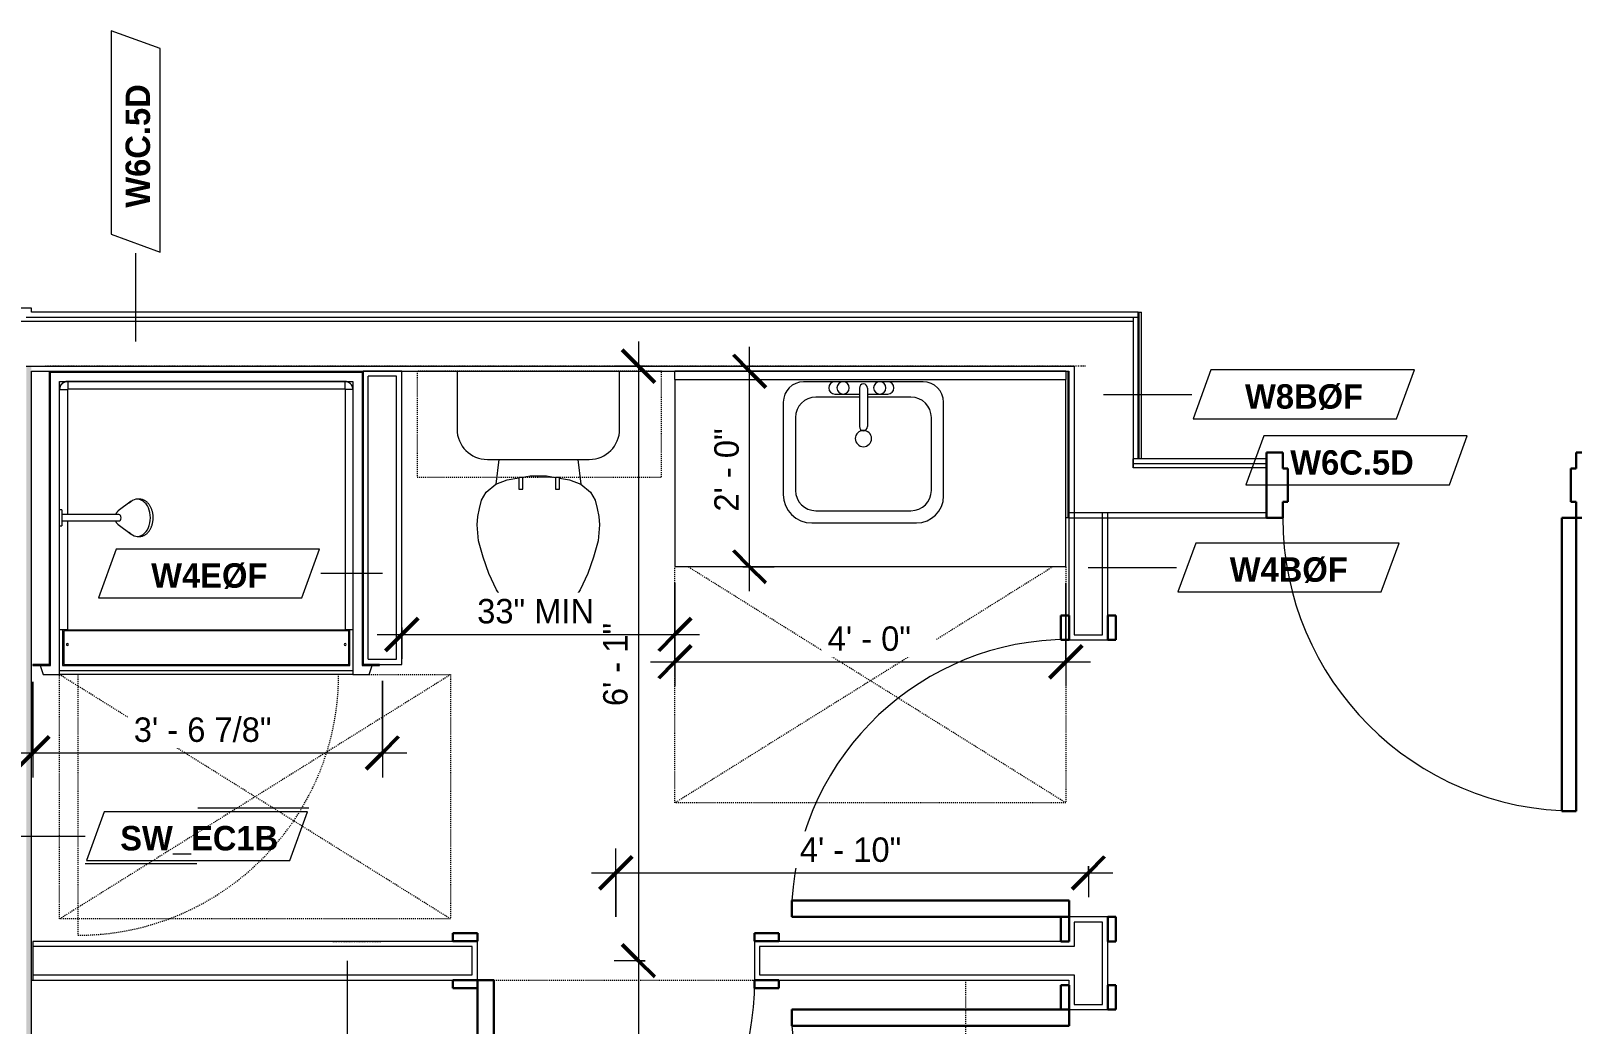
# Model space of a CAD drawing. Header units: inches. Extents: x -4010 to -1814, y 9846 to 12241.
# Drawn here: x -2912.1 to -2722.9, y 11560.4 to 11682.4 of the extents above; entities that cross this region are included whole.
import ezdxf

# ---------------------------------------------------------------- set-up
doc = ezdxf.new("R2010")
doc.units = ezdxf.units.IN
doc.header["$MEASUREMENT"] = 0
doc.linetypes.add('Dash', pattern=[0.25, 0.125, -0.125])
doc.linetypes.add('Dash 3_32_', pattern=[0.1875, 0.09375, -0.09375])
for name, color, linetype, lineweight in [('0-1', 7, 'Continuous', 5), ('0-2', 7, 'Continuous', 9), ('A-ANNO-DIMS', 211, 'Continuous', 9), ('A-ANNO-DIMS-32', 211, 'Continuous', 9), ('A-DETL-1', 90, 'Dash 3_32_', 18), ('A-DOOR-1', 7, 'Continuous', 9), ('A-DOOR-2', 10, 'Continuous', 30), ('A-DOOR-3', 31, 'Continuous', 9), ('A-DOOR-4', 31, 'Continuous', 30), ('A-DOOR-FRAM-2', 10, 'Continuous', 30), ('A-DOOR-FRAM-3', 31, 'Continuous', 30), ('A-GENM', 5, 'Continuous', 9), ('A-GENM-HDLN', 13, 'Dash', 9), ('A-WALL', 113, 'Continuous', 18), ('A-WALL-2', 250, 'Continuous', 18), ('A-WALL-3', 113, 'Continuous', 9), ('A-WALL-IDEN', 211, 'Continuous', 9), ('I-FURN', 30, 'Continuous', 9), ('I-FURN-HDLN', 30, 'Dash', 9), ('I-WALL-1', 21, 'Continuous', 18), ('I-WALL-3', 7, 'Continuous', 9), ('I-WALL-4', 2, 'Continuous', 9), ('P-SANR-FIXT', 6, 'Continuous', 9), ('P-SANR-FIXT-HDLN', 131, 'Dash', 9), ('Q-CASE', 31, 'Continuous', 9), ('Q-CASE-3', 31, 'Dash', 9)]:
    doc.layers.add(name, color=color, linetype=linetype, lineweight=lineweight)
doc.styles.add('Century Gothic', font='ufonts.com_century-gothic.ttf', dxfattribs={"height": 3})
doc.styles.add('Century Gothic_B_1', font='GOTHICB.TTF', dxfattribs={"height": 3})
doc.dimstyles.new('OD_1__HACK_2', dxfattribs={"dimscale": 12, "dimtxt": 3.132505, "dimasz": 0.333333, "dimexe": 0.25, "dimexo": 0.166667, "dimgap": 0.041667, "dimtad": 1, "dimdec": 4, "dimrnd": 0.0625, "dimzin": 3, "dimdsep": 46, "dimlunit": 4, "dimtxsty": 'Century Gothic', "dimblk1": 'OBLIQUE', "dimblk2": 'OBLIQUE', "dimsah": 1, "dimcen": 0.09, "dimdle": 0.25, "dimazin": 0, "dimtfac": 1, "dimtdec": 4, "dimtix": 1, "dimtmove": 0, "dimatfit": 3, "dimfxl": 1, "dimtvp": 1, "dimtfill": 1, "dimfrac": 2, "dimtolj": 1, "dimtzin": 0, "dimarcsym": 2})
doc.dimstyles.new('OD_1__HACK_2_1', dxfattribs={"dimscale": 12, "dimtxt": 3.132505, "dimasz": 0.333333, "dimexe": 0.25, "dimexo": 0.166667, "dimgap": 0.041667, "dimtad": 1, "dimdec": 4, "dimrnd": 0.0625, "dimzin": 3, "dimdsep": 46, "dimlunit": 4, "dimtxsty": 'Century Gothic', "dimblk1": 'OBLIQUE', "dimblk2": 'OBLIQUE', "dimsah": 1, "dimcen": 0.09, "dimdle": 0.25, "dimazin": 0, "dimtfac": 1, "dimtdec": 4, "dimtix": 1, "dimtmove": 0, "dimatfit": 3, "dimfxl": 1, "dimtvp": 1, "dimtfill": 1, "dimfrac": 2, "dimtolj": 1, "dimtzin": 0, "dimarcsym": 2})

# ---------------------------------------------------------------- blocks, each defined once
blk = doc.blocks.new('Basic Wall _ INT - W8BØF - _5_8 GYP - 2X8 WOOD_BATT_ - 5_8 GYP_ - ___-2320165-UNIT PLANS - 1ST FLOOR')
at = {"layer": 'I-WALL-3'}
for p, q in [((-2784.82, 11640.61), (-2784.82, 11622.61)), ((-2784.82, 11622.61), (-2785.07, 11622.61)), ((-2784.74, 11622.61), (-2784.82, 11622.61)), ((-2784.7, 11622.61), (-2784.74, 11622.61))]:
    blk.add_line(p, q, dxfattribs=at)
blk = doc.blocks.new('Basic Wall _ INT - W8BØF - _5_8 GYP - 2X8 WOOD_BATT_ - 5_8 GYP_ - ___-2320164-UNIT PLANS - 1ST FLOOR')
at = {"layer": 'I-WALL-3'}
for p, q in [((-2776.2, 11647.86), (-2776.16, 11647.86)), ((-2776.16, 11647.86), (-2776.07, 11647.86)), ((-2776.07, 11629.86), (-2776.07, 11647.86)), ((-2776.07, 11647.86), (-2775.79, 11647.86)), ((-2775.79, 11629.86), (-2775.79, 11647.86))]:
    blk.add_line(p, q, dxfattribs=at)
blk = doc.blocks.new('HOLLOW METAL - UNIT DOOR-2191977-UNIT PLANS - 1ST FLOOR')
at = {"layer": 'A-DOOR-1'}
blk.add_arc((18, -3.875), 36, 180, 270, dxfattribs=at)
at = {"layer": 'A-DOOR-2'}
for p, q in [((16.25, -3.875), (18, -3.875)), ((16.25, -39.875), (16.25, -3.875)), ((18, -3.875), (18, -39.875)), ((18, -39.875), (16.25, -39.875))]:
    blk.add_line(p, q, dxfattribs=at)
at = {"layer": 'A-DOOR-FRAM-2'}
for p, q in [((-20, 4.125), (-18, 4.125)), ((-20, -3.875), (-20, 4.125)), ((-18, 4.125), (-18, 2.1875)), ((18, 4.125), (20, 4.125)), ((18, 2.1875), (18, 4.125)), ((20, 4.125), (20, -3.875)), ((-18, 2.1875), (-17.375, 2.1875)), ((-17.375, 2.1875), (-17.375, -1.9375)), ((17.375, 2.1875), (18, 2.1875)), ((17.375, -1.9375), (17.375, 2.1875)), ((-18, -1.9375), (-18, -3.875)), ((-17.375, -1.9375), (-18, -1.9375)), ((18, -1.9375), (17.375, -1.9375)), ((18, -3.875), (18, -1.9375)), ((-18, -3.875), (-20, -3.875)), ((20, -3.875), (18, -3.875))]:
    blk.add_line(p, q, dxfattribs=at)
blk = doc.blocks.new('CTR - 1st Phase - Common Walls_rvt-1-UNIT PLANS - 1ST FLOOR')
at = {"layer": 'I-WALL-1'}
blk.add_hatch(color=256, dxfattribs=at).paths.add_polyline_path([(-2912.7, 11284.29), (-2912.07, 11284.29), (-2912.07, 11641.24), (-2912.7, 11641.24), (-2912.7, 11342.82)], flags=0)
at = {"layer": 'A-WALL-2'}
for p, q in [((-2913.32, 11646.74), (-2912.07, 11646.74)), ((-2912.7, 11647.24), (-2912.07, 11647.24)), ((-2912.07, 11647.24), (-2784.7, 11647.24)), ((-2912.07, 11646.74), (-2784.7, 11646.74)), ((-2784.7, 11647.24), (-2776.82, 11647.24)), ((-2784.7, 11646.74), (-2784.07, 11646.74)), ((-2784.07, 11646.74), (-2776.82, 11646.74)), ((-2776.82, 11647.24), (-2776.2, 11647.24)), ((-2776.82, 11647.24), (-2776.82, 11646.74)), ((-2776.82, 11647.24), (-2776.82, 11646.74)), ((-2776.82, 11646.74), (-2776.82, 11629.86)), ((-2912.7, 11641.24), (-2912.07, 11641.24)), ((-2912.07, 11641.24), (-2784.7, 11641.24)), ((-2784.7, 11641.24), (-2784.07, 11641.24)), ((-2784.07, 11641.24), (-2784.07, 11623.24)), ((-2776.2, 11629.86), (-2776.82, 11629.86)), ((-2776.82, 11629.24), (-2776.82, 11629.86)), ((-2776.82, 11629.86), (-2776.82, 11629.24)), ((-2776.2, 11629.24), (-2776.82, 11629.24)), ((-2776.82, 11628.74), (-2776.82, 11629.24)), ((-2776.82, 11629.24), (-2776.82, 11628.74)), ((-2776.2, 11628.74), (-2776.82, 11628.74)), ((-2760.45, 11629.24), (-2776.2, 11629.24)), ((-2760.45, 11628.74), (-2776.2, 11628.74)), ((-2776.82, 11623.24), (-2784.07, 11623.24)), ((-2776.2, 11623.24), (-2776.82, 11623.24)), ((-2760.45, 11623.24), (-2776.2, 11623.24))]:
    blk.add_line(p, q, dxfattribs=at)
at = {"layer": 'I-WALL-3'}
for p, q in [((-2912.07, 11648.36), (-2920.57, 11648.36)), ((-2912.07, 11647.86), (-2912.07, 11648.36)), ((-2784.7, 11647.86), (-2912.07, 11647.86)), ((-2776.2, 11647.86), (-2784.7, 11647.86)), ((-2776.2, 11647.24), (-2776.2, 11647.86)), ((-2776.2, 11629.86), (-2776.2, 11647.24)), ((-2912.07, 11284.29), (-2912.07, 11640.61)), ((-2912.07, 11640.61), (-2909.86, 11640.61)), ((-2871.36, 11640.61), (-2784.7, 11640.61)), ((-2784.7, 11640.61), (-2784.7, 11622.61)), ((-2760.45, 11629.86), (-2776.2, 11629.86)), ((-2784.7, 11622.61), (-2784.07, 11622.61)), ((-2784.07, 11622.61), (-2776.2, 11622.61)), ((-2776.2, 11622.61), (-2760.45, 11622.61))]:
    blk.add_line(p, q, dxfattribs=at)
at = {"layer": '0-2'}
for name, p in [('Basic Wall _ INT - W8BØF - _5_8 GYP - 2X8 WOOD_BATT_ - 5_8 GYP_ - ___-2320164-UNIT PLANS - 1ST FLOOR', (0, 0)), ('Basic Wall _ INT - W8BØF - _5_8 GYP - 2X8 WOOD_BATT_ - 5_8 GYP_ - ___-2320165-UNIT PLANS - 1ST FLOOR', (0, 0)), ('HOLLOW METAL - UNIT DOOR-2191977-UNIT PLANS - 1ST FLOOR', (-2740.45, 11626.49))]:
    blk.add_blockref(name, p, dxfattribs=at)
blk = doc.blocks.new('SWING - SINGLE - FLUSH - 2-10 x 6-8 - PRIVACY-3199407-UNIT PLANS - 1ST FLOOR')
at = {"layer": 'A-DOOR-3'}
blk.add_arc((17, 2.37), 34.07, 93.3657, 180, dxfattribs=at)
at = {"layer": 'A-DOOR-4'}
for p, q in [((15, 2.37), (15, 36.38)), ((17, 36.38), (15, 36.38)), ((17, 2.37), (17, 36.38)), ((17, 2.37), (15, 2.37))]:
    blk.add_line(p, q, dxfattribs=at)
at = {"layer": 'A-DOOR-FRAM-3'}
for p, q in [((-17, 3.37), (-20, 3.37)), ((-20, 3.37), (-20, 2.37)), ((-20, 2.37), (-17, 2.37)), ((-17, 2.37), (-17, 3.37)), ((20, 3.37), (17, 3.37)), ((17, 3.37), (17, 2.37)), ((17, 2.37), (20, 2.37)), ((20, 2.37), (20, 3.37)), ((-17, -2.38), (-20, -2.38)), ((-20, -2.38), (-20, -3.38)), ((-20, -3.38), (-17, -3.38)), ((-17, -3.38), (-17, -2.38)), ((20, -2.38), (17, -2.38)), ((17, -2.38), (17, -3.38)), ((17, -3.38), (20, -3.38)), ((20, -3.38), (20, -2.38))]:
    blk.add_line(p, q, dxfattribs=at)
blk = doc.blocks.new('Bed-Standard - Queen 60_ x 79_-V143-UNIT PLANS - 1ST FLOOR')
at = {"layer": 'I-FURN'}
for p, q in [((-19.31, 41.3), (40.69, 41.3)), ((-19.31, -37.39), (-19.31, 41.3)), ((40.69, 41.3), (40.69, -37.39)), ((40.69, -23.7), (-19.31, -17.13)), ((-16.31, -23.7), (37.69, -23.7)), ((-16.31, -35.7), (-16.31, -23.7)), ((37.69, -35.7), (37.69, -23.7)), ((-16.31, -35.7), (37.69, -35.7))]:
    blk.add_line(p, q, dxfattribs=at)
at = {"layer": 'I-FURN-HDLN'}
for p, q in [((-55.31, 77.3), (-7.94, 77.3)), ((-5.44, 77.3), (55.06, 77.3)), ((57.56, 77.3), (58.94, 77.3)), ((58.69, 77.3), (58.69, -37.39)), ((63.69, 77.3), (64.69, 77.3)), ((64.69, 77.3), (64.69, 75.61)), ((64.69, 68.86), (64.69, -13.39)), ((-55.31, 17.36), (-55.31, 51.36)), ((-55.31, -37.39), (-55.31, -37.2))]:
    blk.add_line(p, q, dxfattribs=at)
blk = doc.blocks.new('M_Sink Vanity-Square - 500 x 440mm-1352614-UNIT PLANS - 1ST FLOOR')
at = {"layer": 'P-SANR-FIXT'}
for p, q in [((7.96, 7.09), (-6.72, 7.09)), ((3.62, 7.09), (-2.88, 7.09)), ((0.12, 6.33), (0.12, 1.59)), ((1.12, 6.33), (1.12, 1.59)), ((-9.22, 4.59), (-9.22, -6.73)), ((0.12, 5.22), (-5.22, 5.22)), ((-2.88, 5.59), (0.12, 5.59)), ((1.12, 5.59), (3.62, 5.59)), ((6.46, 5.22), (1.12, 5.22)), ((10.46, -6.91), (10.46, 4.59)), ((-7.72, 2.72), (-7.72, -6.23)), ((8.96, -6.23), (8.96, 2.72)), ((-5.22, -8.73), (6.46, -8.73)), ((-5.72, -10.23), (7.14, -10.23))]:
    blk.add_line(p, q, dxfattribs=at)
for centre, radius, start, end in [((-6.72, 4.59), 2.5, 90, 180), ((-2.88, 6.34), 0.75, 90, 270), ((-1.88, 6.34), 0.75, 360, 180), ((-1.88, 6.34), 0.75, 180, 0), ((0.62, 6.33), 0.5, 360, 180), ((2.62, 6.34), 0.75, 360, 180), ((2.62, 6.34), 0.75, 180, 360), ((3.62, 6.34), 0.75, 270, 90), ((7.96, 4.59), 2.5, 360, 90), ((-5.22, 2.72), 2.5, 90, 180), ((6.46, 2.72), 2.5, 0, 90), ((0.62, 0.13), 1, 360, 180), ((0.62, 0.13), 1, 180, 0), ((0.62, 1.59), 0.5, 180, 0), ((-5.72, -6.73), 3.5, 180, 270), ((-5.22, -6.23), 2.5, 180, 270), ((6.46, -6.23), 2.5, 270, 0), ((7.14, -6.91), 3.32, 270, 0)]:
    blk.add_arc(centre, radius, start, end, dxfattribs=at)
blk = doc.blocks.new('Toilet-Domestic-3D - Toilet-Domestic-3D-3234795-UNIT PLANS - 1ST FLOOR')
at = {"layer": 'P-SANR-FIXT'}
for p, q in [((-2.74, 11), (-1.87, 11.5)), ((-1.87, 11.5), (-0.5, 12)), ((-0.5, 12), (0.5, 12)), ((0.5, 12), (1.87, 11.5)), ((1.87, 11.5), (2.74, 11)), ((-5.13, 8), (-3.74, 10)), ((-3.74, 10), (-2.74, 11)), ((2.74, 11), (3.74, 10)), ((3.74, 10), (5.13, 8)), ((-6.06, 6), (-5.13, 8)), ((5.13, 8), (6.06, 6)), ((-6.79, 4), (-6.06, 6)), ((6.06, 6), (6.79, 4)), ((-7.33, 1.99), (-6.79, 4)), ((6.79, 4), (7.33, 1.99)), ((-7.5, 0), (-7.33, 1.99)), ((7.33, 1.99), (7.5, 0)), ((-7.41, -1), (-7.5, 0)), ((-7.24, -2), (-7.41, -1)), ((7.41, -1), (7.24, -2)), ((7.5, 0), (7.41, -1)), ((-6.97, -3), (-7.24, -2)), ((-6.4, -4), (-6.97, -3)), ((6.97, -3), (6.4, -4)), ((7.24, -2), (6.97, -3)), ((-5.21, -5), (-6.4, -4)), ((-3.84, -5.5), (-5.21, -5)), ((-4.86, -8.02), (-5.21, -5)), ((-2.61, -5.72), (-3.84, -5.5)), ((3.84, -5.5), (2.38, -5.76)), ((5.21, -5), (3.84, -5.5)), ((4.86, -8.02), (5.21, -5)), ((6.4, -4), (5.21, -5)), ((-1, -6), (-2.12, -5.8)), ((1, -6), (-1, -6)), ((1.89, -5.84), (1, -6)), ((6.25, -8.02), (-6.25, -8.02)), ((-9.98, -11.75), (-9.98, -18.86)), ((9.98, -18.86), (9.98, -11.75))]:
    blk.add_line(p, q, dxfattribs=at)
for centre, start, end in [((-6.25, -11.75), 90, 180), ((6.25, -11.75), 0, 90)]:
    blk.add_arc(centre, 3.73, start, end, dxfattribs=at)
blk = doc.blocks.new('Bath Vanity - Bath Vanity 48_-2551079-UNIT PLANS - 1ST FLOOR')
at = {"layer": 'Q-CASE'}
for p, q in [((-23.26, -1), (-23.26, -24)), ((24.74, -24), (24.74, -1)), ((-23.26, -24), (24.74, -24))]:
    blk.add_line(p, q, dxfattribs=at)
blk = doc.blocks.new('ADA Clearances - 30_x48_-1721104-UNIT PLANS - 1ST FLOOR')
at = {"layer": 'A-GENM-HDLN'}
for p, q in [((15, 24), (-15, -24)), ((-15, 24), (15, -24)), ((-15, 14), (-15, 24)), ((-15, 24), (15, 24)), ((15, 24), (15, -24)), ((15, -24), (-15, -24))]:
    blk.add_line(p, q, dxfattribs=at)
blk = doc.blocks.new('ADA Clearances - 30_x48_-V76-UNIT PLANS - 1ST FLOOR')
at = {"layer": 'A-GENM-HDLN'}
for p, q in [((15, 24), (-14, -22.41)), ((-14, 24), (-8, 24)), ((-5, 24), (15, 24)), ((15, 24), (15, -24)), ((-14, 22.41), (15, -24)), ((15, -24), (-14, -24))]:
    blk.add_line(p, q, dxfattribs=at)
blk = doc.blocks.new('BATHROOM MIRROR - BATHROOM MIRROR 48_-3124766-UNIT PLANS - 1ST FLOOR')
at = {"layer": 'Q-CASE'}
for p, q in [((24.74, 24), (-23.26, 24)), ((-23.26, 23), (-23.26, 24)), ((-23.26, 23), (24.74, 23)), ((24.74, 24), (24.74, 23))]:
    blk.add_line(p, q, dxfattribs=at)
blk = doc.blocks.new('300 Series Wall Hung Cabinet_326 - 30_-2909952-UNIT PLANS - 1ST FLOOR')
at = {"layer": 'Q-CASE'}
for p, q in [((-2.5, -13.19), (-2.01, -13.19)), ((-2.5, -13.19), (-2.5, -14.69)), ((-2.01, -14.69), (-2.01, -13.19)), ((2, -13.19), (2.49, -13.19)), ((2, -13.19), (2, -14.69)), ((2.49, -14.69), (2.49, -13.19)), ((-2.5, -14.69), (-2.01, -14.69)), ((2, -14.69), (2.49, -14.69))]:
    blk.add_line(p, q, dxfattribs=at)
at = {"layer": 'Q-CASE-3'}
for p, q in [((15, -0.19), (-15, -0.19)), ((-15, -0.19), (-15, -13.19)), ((15, -13.19), (15, -0.19)), ((-15, -13.19), (15, -13.19))]:
    blk.add_line(p, q, dxfattribs=at)
blk = doc.blocks.new('SWING - SINGLE - FLUSH - 2-10 x 6-8 - PRIVACY-3199405-UNIT PLANS - 1ST FLOOR')
at = {"layer": 'A-DOOR-3'}
blk.add_arc((17, -2.37), 34.07, 180, 266.6343, dxfattribs=at)
at = {"layer": 'A-DOOR-4'}
for p, q in [((15, -2.37), (15, -36.38)), ((17, -2.37), (15, -2.37)), ((17, -2.37), (17, -36.38)), ((17, -36.38), (15, -36.38))]:
    blk.add_line(p, q, dxfattribs=at)
at = {"layer": 'A-DOOR-FRAM-3'}
for p, q in [((-20, 2.38), (-20, 3.38)), ((-20, 3.38), (-17, 3.38)), ((-17, 2.38), (-20, 2.38)), ((-17, 3.38), (-17, 2.38)), ((17, 2.38), (17, 3.38)), ((17, 3.38), (20, 3.38)), ((20, 2.38), (17, 2.38)), ((20, 3.38), (20, 2.38)), ((-20, -2.37), (-17, -2.37)), ((-20, -3.37), (-20, -2.37)), ((-17, -3.37), (-20, -3.37)), ((-17, -2.37), (-17, -3.37)), ((17, -2.37), (20, -2.37)), ((17, -3.37), (17, -2.37)), ((20, -3.37), (17, -3.37)), ((20, -2.37), (20, -3.37))]:
    blk.add_line(p, q, dxfattribs=at)
blk = doc.blocks.new('4LBS24238A75FTB_V2 - 4LBS24238A75FTB_V2-3755113-UNIT PLANS - 1ST FLOOR')
at = {"layer": 'P-SANR-FIXT'}
for p, q in [((0.12, 36.62), (-2.02, 36.62)), ((-2.02, 36.62), (-2.02, 36.5)), ((-2.02, 36.5), (0, 36.5)), ((-0.75, 37.75), (-1.13, 36.62)), ((1.25, 37.75), (-0.75, 37.75)), ((0, 0.5), (0, 36.5)), ((0.12, 0.63), (0.12, 36.62)), ((1.25, 37.75), (37.25, 37.75)), ((1.25, 37.25), (1.25, 37.75)), ((1.25, 1.75), (1.25, 37.75)), ((37.25, 37.25), (1.25, 37.25)), ((1.62, 36.62), (1.62, 32.27)), ((36.88, 36.62), (1.62, 36.62)), ((36.75, 36.5), (1.75, 36.5)), ((1.75, 36.5), (1.75, 32.38)), ((36.75, 32.38), (36.75, 36.5)), ((36.88, 32.27), (36.88, 36.62)), ((37.25, 37.75), (37.25, 37.25)), ((39.25, 37.75), (37.25, 37.75)), ((37.25, 37.75), (37.25, 19.48)), ((40.52, 36.62), (38.38, 36.62)), ((38.38, 36.62), (38.38, 0.63)), ((38.5, 36.5), (38.5, 0.5)), ((38.5, 36.5), (40.52, 36.5)), ((39.63, 36.62), (39.25, 37.75)), ((40.52, 36.5), (40.52, 36.62)), ((1.75, 32.38), (36.75, 32.38)), ((2.2, 2.75), (2.2, 32.27)), ((36.3, 32.27), (2.2, 32.27)), ((36.3, 18.89), (36.3, 32.27)), ((36.3, 2.75), (36.3, 18.11)), ((37.25, 17.52), (37.25, 1.75)), ((1.28, 2.51), (1.3, 2.43)), ((1.4, 2.23), (1.42, 2.2)), ((1.51, 2.08), (1.58, 2.01)), ((1.7, 1.92), (1.73, 1.9)), ((2.25, 2.7), (36.25, 2.7)), ((36.77, 1.9), (36.8, 1.92)), ((36.92, 2.01), (36.99, 2.08)), ((37.08, 2.2), (37.1, 2.23)), ((37.2, 2.43), (37.22, 2.51)), ((38.5, 0.5), (0, 0.5)), ((38.38, 0.63), (0.12, 0.63)), ((37.25, 1.75), (1.25, 1.75)), ((1.93, 1.8), (2.01, 1.78)), ((2.25, 1.75), (2.25, 1.77)), ((2.25, 1.77), (36.25, 1.77)), ((36.25, 1.75), (36.25, 1.77)), ((36.49, 1.78), (36.57, 1.8))]:
    blk.add_line(p, q, dxfattribs=at)
for centre, radius, start, end in [((2.2, 34.06), 0.125, 0, 180), ((2.2, 34.06), 0.125, 180, 0), ((36.3, 34.06), 0.125, 0, 180), ((36.3, 34.06), 0.125, 180, 0), ((2.25, 2.75), 1, 180, 270), ((36.25, 2.75), 1, 270, 0)]:
    blk.add_arc(centre, radius, start, end, dxfattribs=at)
for centre, major_axis, start_param, end_param in [((2.2, 32.28), (-0.95, 0), 0, 1.570796), ((36.3, 32.28), (0.95, 0), 4.712389, 6.283185)]:
    blk.add_ellipse(centre, major_axis=major_axis, ratio=0.019505, start_param=start_param, end_param=end_param, dxfattribs=at)
for points, knots in [([(1.25, 2.77), (1.25, 2.77), (1.27, 2.76), (1.4, 2.76), (1.64, 2.75), (1.95, 2.75), (2.12, 2.75), (2.2, 2.75)], [-1, -1, -1, -1, -0.833333, -0.666667, -0.333333, -0.166667, 0, 0, 0, 0]), ([(1.25, 2.77), (1.25, 2.7), (1.26, 2.57), (1.34, 2.32), (1.52, 2.04), (1.8, 1.86), (2.05, 1.78), (2.18, 1.77), (2.25, 1.77)], [-1, -1, -1, -1, -0.875, -0.75, -0.5, -0.25, -0.125, 0, 0, 0, 0]), ([(1.59, 2), (1.54, 2.04), (1.47, 2.12), (1.41, 2.21), (1.38, 2.25)], [0.4611793, 0.4611793, 0.4611793, 0.4611793, 0.5714286, 0.6665731, 0.6665731, 0.6665731, 0.6665731]), ([(2.2, 2.75), (2.2, 2.74), (2.2, 2.74), (2.2, 2.73), (2.21, 2.72), (2.21, 2.72), (2.22, 2.71), (2.23, 2.71), (2.24, 2.7), (2.24, 2.7), (2.25, 2.7), (2.25, 2.7)], [-1, -1, -1, -1, -0.833333, -0.75, -0.666667, -0.583333, -0.416667, -0.291667, -0.208333, -0.083333, 0, 0, 0, 0]), ([(36.25, 1.77), (36.32, 1.77), (36.45, 1.78), (36.7, 1.86), (36.98, 2.04), (37.16, 2.32), (37.24, 2.57), (37.25, 2.7), (37.25, 2.77)], [-1, -1, -1, -1, -0.875, -0.75, -0.5, -0.25, -0.125, 0, 0, 0, 0]), ([(36.25, 2.7), (36.26, 2.7), (36.26, 2.7), (36.27, 2.7), (36.28, 2.71), (36.28, 2.71), (36.29, 2.72), (36.29, 2.73), (36.3, 2.74), (36.3, 2.74), (36.3, 2.75), (36.3, 2.75)], [-1, -1, -1, -1, -0.833333, -0.75, -0.666667, -0.583333, -0.416667, -0.291667, -0.208333, -0.083333, 0, 0, 0, 0]), ([(36.25, 1.8), (36.25, 1.82), (36.25, 1.91), (36.25, 2.14), (36.25, 2.45), (36.25, 2.62), (36.25, 2.7)], [-0.8333333, -0.8333333, -0.8333333, -0.8333333, -0.6666667, -0.3333333, -0.1666667, 0, 0, 0, 0]), ([(37.01, 2.1), (36.97, 2.05), (36.89, 1.97), (36.79, 1.91), (36.75, 1.88)], [0.4475924, 0.4475924, 0.4475924, 0.4475924, 0.5714286, 0.6665731, 0.6665731, 0.6665731, 0.6665731]), ([(37.19, 2.42), (37.18, 2.38), (37.16, 2.33), (37.13, 2.27), (37.12, 2.25)], [0.2174647, 0.2174647, 0.2174647, 0.2174647, 0.2857143, 0.3333068, 0.3333068, 0.3333068, 0.3333068]), ([(2.25, 1.75), (2.17, 1.75), (2.03, 1.77), (1.86, 1.82), (1.77, 1.87), (1.75, 1.88)], [0, 0, 0, 0, 0.1428571, 0.2857143, 0.3333068, 0.3333068, 0.3333068, 0.3333068]), ([(36.75, 1.88), (36.7, 1.85), (36.59, 1.8), (36.42, 1.76), (36.31, 1.75), (36.25, 1.75)], [0.6666667, 0.6666667, 0.6666667, 0.6666667, 0.7857143, 0.8928571, 1, 1, 1, 1])]:
    blk.add_open_spline(points, degree=3, knots=knots, dxfattribs=at)
for points in [[(1.25, 2.71), (1.25, 2.72), (1.25, 2.74), (1.25, 2.75)], [(1.38, 2.25), (1.37, 2.27), (1.36, 2.3), (1.35, 2.32)], [(1.75, 1.88), (1.71, 1.91), (1.67, 1.94), (1.63, 1.97)], [(2.25, 1.8), (2.25, 1.82), (2.25, 1.88), (2.25, 2.03), (2.25, 2.22), (2.25, 2.45), (2.25, 2.62), (2.25, 2.7)], [(37.25, 2.77), (37.25, 2.77), (37.23, 2.76), (37.13, 2.76), (36.98, 2.76), (36.78, 2.75), (36.55, 2.75), (36.38, 2.75), (36.3, 2.75)], [(37.12, 2.25), (37.09, 2.21), (37.07, 2.18), (37.04, 2.14)], [(37.25, 2.75), (37.25, 2.72), (37.25, 2.7), (37.25, 2.67)]]:
    blk.add_open_spline(points, degree=3, dxfattribs=at)
at = {"layer": 'P-SANR-FIXT-HDLN'}
blk.add_line((35, 37.75), (35, 69.75), dxfattribs=at)
blk.add_arc((35, 37.75), 32, 90, 180, dxfattribs=at)
blk = doc.blocks.new('Shower Head - Shower Head-3265626-UNIT PLANS - 1ST FLOOR')
at = {"layer": 'P-SANR-FIXT'}
for p, q in [((-0.98, 0), (-0.98, -0.26)), ((-0.98, 0), (0.98, 0)), ((0.98, -0.26), (0.98, 0)), ((0.98, -0.26), (-0.98, -0.26)), ((-0.39, -0.26), (-0.39, -1)), ((0.39, -1), (0.39, -0.26)), ((-0.84, -7.19), (-2.02, -8.78)), ((-0.39, -6.01), (-0.39, -7.27)), ((0.39, -7.27), (0.39, -6.01)), ((2.02, -8.78), (0.84, -7.19)), ((-2.28, -9.54), (-2.28, -9.81)), ((2.28, -9.81), (2.28, -9.54))]:
    blk.add_line(p, q, dxfattribs=at)
at = {"layer": 'P-SANR-FIXT', "flags": 128}
for points in [[(-0.39, -1), (-0.39, -1.29), (-0.39, -1.57), (-0.39, -1.85), (-0.39, -2.13), (-0.39, -2.41), (-0.39, -2.69), (-0.39, -2.96), (-0.39, -3.23), (-0.39, -3.5), (-0.39, -3.76), (-0.39, -4.02), (-0.39, -4.27), (-0.39, -4.52), (-0.39, -4.77), (-0.39, -5), (-0.39, -5.23), (-0.39, -5.46), (-0.39, -5.67), (-0.39, -5.88), (-0.39, -6.01)], [(0.39, -6.01), (0.39, -5.81), (0.39, -5.6), (0.39, -5.38), (0.39, -5.15), (0.39, -4.92), (0.39, -4.68), (0.39, -4.43), (0.39, -4.18), (0.39, -3.93), (0.39, -3.67), (0.39, -3.4), (0.39, -3.13), (0.39, -2.86), (0.39, -2.59), (0.39, -2.31), (0.39, -2.03), (0.39, -1.75), (0.39, -1.46), (0.39, -1.18), (0.39, -1)], [(-0.39, -6.87), (-0.43, -6.88), (-0.46, -6.9), (-0.49, -6.91), (-0.52, -6.93), (-0.55, -6.94), (-0.58, -6.96), (-0.61, -6.98), (-0.64, -7), (-0.67, -7.03), (-0.7, -7.05), (-0.73, -7.07), (-0.76, -7.1), (-0.78, -7.13), (-0.81, -7.16), (-0.83, -7.19), (-0.84, -7.19)], [(0.84, -7.19), (0.81, -7.16), (0.79, -7.13), (0.76, -7.1), (0.73, -7.08), (0.7, -7.05), (0.68, -7.03), (0.65, -7.01), (0.62, -6.98), (0.59, -6.97), (0.56, -6.95), (0.53, -6.93), (0.49, -6.91), (0.46, -6.9), (0.43, -6.89), (0.4, -6.87)], [(-2.28, -9.81), (-2.28, -9.88), (-2.28, -9.95), (-2.27, -10.02), (-2.25, -10.09), (-2.24, -10.16), (-2.21, -10.23), (-2.19, -10.3), (-2.16, -10.36), (-2.13, -10.43), (-2.09, -10.49), (-2.05, -10.55), (-2.01, -10.61), (-1.97, -10.67), (-1.92, -10.73), (-1.86, -10.79), (-1.81, -10.84), (-1.75, -10.89), (-1.69, -10.94), (-1.63, -10.99), (-1.57, -11.04), (-1.5, -11.08), (-1.43, -11.12), (-1.36, -11.16), (-1.28, -11.2), (-1.21, -11.24), (-1.13, -11.27), (-1.05, -11.3), (-0.97, -11.33), (-0.89, -11.36), (-0.81, -11.38), (-0.72, -11.4), (-0.64, -11.42), (-0.55, -11.44), (-0.47, -11.45), (-0.38, -11.46), (-0.29, -11.47), (-0.2, -11.48), (-0.11, -11.49), (-0.02, -11.49), (0, -11.49)], [(0, -11.49), (0.09, -11.49), (0.18, -11.48), (0.27, -11.48), (0.35, -11.47), (0.44, -11.46), (0.53, -11.44), (0.62, -11.43), (0.7, -11.41), (0.79, -11.39), (0.87, -11.36), (0.95, -11.34), (1.03, -11.31), (1.11, -11.28), (1.19, -11.25), (1.26, -11.21), (1.34, -11.17), (1.41, -11.13), (1.48, -11.09), (1.55, -11.05), (1.61, -11), (1.68, -10.95), (1.74, -10.9), (1.8, -10.85), (1.85, -10.8), (1.9, -10.74), (1.95, -10.69), (2, -10.63), (2.04, -10.57), (2.08, -10.51), (2.12, -10.44), (2.15, -10.38), (2.18, -10.31), (2.21, -10.25), (2.23, -10.18), (2.25, -10.11), (2.26, -10.04), (2.27, -9.97), (2.28, -9.9), (2.28, -9.83), (2.28, -9.81)]]:
    blk.add_lwpolyline(points, dxfattribs=at)
at = {"layer": 'P-SANR-FIXT'}
for centre, major_axis, start_param, end_param in [((0, -7.27), (0.394, 0), 3.141593, 4.712389), ((0, -7.27), (-0.394, 0), 1.570796, 3.141593), ((0, -9.54), (2.28, 0), 2.468394, 4.712389), ((0, -9.54), (-2.28, 0), 1.570796, 3.814791)]:
    blk.add_ellipse(centre, major_axis=major_axis, ratio=0.707107, start_param=start_param, end_param=end_param, dxfattribs=at)
blk = doc.blocks.new('DIMBLOCK237-UNIT PLANS - 1ST FLOOR')
at = {"layer": 'A-ANNO-DIMS-32', "lineweight": 50}
for p, q in [((-2837.54, 11641.24), (-2839.54, 11643.24)), ((-2837.54, 11641.24), (-2835.54, 11639.24)), ((-2837.54, 11568.24), (-2839.54, 11570.24)), ((-2837.54, 11568.24), (-2835.54, 11566.24))]:
    blk.add_line(p, q, dxfattribs=at)
at = {"layer": 'A-ANNO-DIMS-32'}
for p, q in [((-2837.54, 11644.24), (-2837.54, 11568.24)), ((-2836.71, 11641.24), (-2840.54, 11641.24)), ((-2837.54, 11641.24), (-2836.71, 11641.24)), ((-2836.71, 11568.24), (-2840.54, 11568.24)), ((-2837.54, 11568.24), (-2836.71, 11568.24))]:
    blk.add_line(p, q, dxfattribs=at)
at = {"layer": 'A-ANNO-DIMS-32', "color": 0, "insert": (-2841.89, 11599.49), "char_height": 3, "width": 12.5897, "attachment_point": 1, "rotation": 90, "line_spacing_factor": 0.984502, "style": 'Century Gothic', "bg_fill": 3, "box_fill_scale": 1.25, "bg_fill_color": 256, "bg_fill_true_color": 13158600, "bg_fill_transparency": 0}
blk.add_mtext('6\' - 1"', dxfattribs=at)
blk = doc.blocks.new('_Oblique')
at = {"color": 0, "linetype": 'ByBlock', "lineweight": -2}
blk.add_line((-0.5, -0.5), (0.5, 0.5), dxfattribs=at)
blk = doc.blocks.new('DIMBLOCK238-UNIT PLANS - 1ST FLOOR')
at = {"layer": 'A-ANNO-DIMS-32', "lineweight": 50}
for p, q in [((-2837.54, 11568.24), (-2839.54, 11570.24)), ((-2837.54, 11568.24), (-2835.54, 11566.24)), ((-2837.54, 11449.24), (-2839.54, 11451.24)), ((-2837.54, 11449.24), (-2835.54, 11447.24))]:
    blk.add_line(p, q, dxfattribs=at)
at = {"layer": 'A-ANNO-DIMS-32'}
for p, q in [((-2836.71, 11568.24), (-2840.54, 11568.24)), ((-2837.54, 11568.24), (-2837.54, 11449.24)), ((-2837.54, 11568.24), (-2836.71, 11568.24)), ((-2836.71, 11449.24), (-2840.54, 11449.24)), ((-2837.54, 11449.24), (-2836.71, 11449.24))]:
    blk.add_line(p, q, dxfattribs=at)
at = {"layer": 'A-ANNO-DIMS-32', "color": 0, "insert": (-2841.89, 11502.33), "char_height": 3, "width": 15.394, "attachment_point": 1, "rotation": 90, "line_spacing_factor": 0.984502, "style": 'Century Gothic', "bg_fill": 3, "box_fill_scale": 1.25, "bg_fill_color": 256, "bg_fill_true_color": 13158600, "bg_fill_transparency": 0}
blk.add_mtext('9\' - 11"', dxfattribs=at)
blk = doc.blocks.new('DIMBLOCK245-UNIT PLANS - 1ST FLOOR')
at = {"layer": 'A-ANNO-DIMS-32'}
for p, q in [((-2840.32, 11573.61), (-2840.32, 11582.02)), ((-2843.32, 11579.02), (-2779.32, 11579.02)), ((-2840.32, 11579.02), (-2840.32, 11573.61)), ((-2782.32, 11579.85), (-2782.32, 11576.02)), ((-2782.32, 11579.02), (-2782.32, 11579.85))]:
    blk.add_line(p, q, dxfattribs=at)
at = {"layer": 'A-ANNO-DIMS-32', "lineweight": 50}
for p, q in [((-2840.32, 11579.02), (-2838.32, 11581.02)), ((-2782.32, 11579.02), (-2780.32, 11581.02)), ((-2840.32, 11579.02), (-2842.32, 11577.02)), ((-2782.32, 11579.02), (-2784.32, 11577.02))]:
    blk.add_line(p, q, dxfattribs=at)
at = {"layer": 'A-ANNO-DIMS-32', "color": 0, "insert": (-2817.74, 11583.37), "char_height": 3, "width": 15.394, "attachment_point": 1, "line_spacing_factor": 0.984502, "style": 'Century Gothic', "bg_fill": 3, "box_fill_scale": 1.25, "bg_fill_color": 256, "bg_fill_true_color": 13158600, "bg_fill_transparency": 0}
blk.add_mtext('4\' - 10"', dxfattribs=at)
blk = doc.blocks.new('DIMBLOCK262-UNIT PLANS - 1ST FLOOR')
at = {"layer": 'A-ANNO-DIMS-32'}
for p, q in [((-2833.07, 11614.61), (-2833.07, 11601.94)), ((-2833.07, 11604.94), (-2833.07, 11614.61)), ((-2785.07, 11614.61), (-2785.07, 11601.94)), ((-2785.07, 11604.94), (-2785.07, 11614.61)), ((-2836.07, 11604.94), (-2782.07, 11604.94))]:
    blk.add_line(p, q, dxfattribs=at)
at = {"layer": 'A-ANNO-DIMS-32', "lineweight": 50}
for p, q in [((-2833.07, 11604.94), (-2831.07, 11606.94)), ((-2785.07, 11604.94), (-2783.07, 11606.94)), ((-2833.07, 11604.94), (-2835.07, 11602.94)), ((-2785.07, 11604.94), (-2787.07, 11602.94))]:
    blk.add_line(p, q, dxfattribs=at)
at = {"layer": 'A-ANNO-DIMS-32', "color": 0, "insert": (-2814.32, 11609.28), "char_height": 3, "width": 12.5897, "attachment_point": 1, "line_spacing_factor": 0.984502, "style": 'Century Gothic', "bg_fill": 3, "box_fill_scale": 1.25, "bg_fill_color": 256, "bg_fill_true_color": 13158600, "bg_fill_transparency": 0}
blk.add_mtext('4\' - 0"', dxfattribs=at)
blk = doc.blocks.new('DIMBLOCK263-UNIT PLANS - 1ST FLOOR')
at = {"layer": 'A-ANNO-DIMS-32'}
for p, q in [((-2823.9, 11613.61), (-2823.9, 11643.61)), ((-2824.73, 11640.61), (-2820.9, 11640.61)), ((-2823.9, 11640.61), (-2824.73, 11640.61)), ((-2824.73, 11616.61), (-2820.9, 11616.61)), ((-2823.9, 11616.61), (-2824.73, 11616.61))]:
    blk.add_line(p, q, dxfattribs=at)
at = {"layer": 'A-ANNO-DIMS-32', "lineweight": 50}
for p, q in [((-2823.9, 11640.61), (-2825.9, 11642.61)), ((-2823.9, 11640.61), (-2821.9, 11638.61)), ((-2823.9, 11616.61), (-2825.9, 11618.61)), ((-2823.9, 11616.61), (-2821.9, 11614.61))]:
    blk.add_line(p, q, dxfattribs=at)
at = {"layer": 'A-ANNO-DIMS-32', "color": 0, "insert": (-2828.24, 11623.37), "char_height": 3, "width": 12.5897, "attachment_point": 1, "rotation": 90, "line_spacing_factor": 0.984502, "style": 'Century Gothic', "bg_fill": 3, "box_fill_scale": 1.25, "bg_fill_color": 256, "bg_fill_true_color": 13158600, "bg_fill_transparency": 0}
blk.add_mtext('2\' - 0"', dxfattribs=at)
blk = doc.blocks.new('DIMBLOCK357-UNIT PLANS - 1ST FLOOR')
at = {"layer": 'A-ANNO-DIMS-32'}
for p, q in [((-2833.07, 11614.61), (-2833.07, 11605.3)), ((-2833.07, 11608.3), (-2833.07, 11614.61)), ((-2866.61, 11609.13), (-2866.61, 11605.3)), ((-2866.61, 11608.3), (-2866.61, 11609.13)), ((-2869.61, 11608.3), (-2830.07, 11608.3))]:
    blk.add_line(p, q, dxfattribs=at)
at = {"layer": 'A-ANNO-DIMS-32', "lineweight": 50}
for p, q in [((-2866.61, 11608.3), (-2864.61, 11610.3)), ((-2833.07, 11608.3), (-2831.07, 11610.3)), ((-2866.61, 11608.3), (-2868.61, 11606.3)), ((-2833.07, 11608.3), (-2835.07, 11606.3))]:
    blk.add_line(p, q, dxfattribs=at)
at = {"layer": 'A-ANNO-DIMS-32', "color": 0, "insert": (-2857.35, 11612.65), "char_height": 3, "width": 18.0194, "attachment_point": 1, "line_spacing_factor": 0.984502, "style": 'Century Gothic', "bg_fill": 3, "box_fill_scale": 1.25, "bg_fill_color": 256, "bg_fill_true_color": 13158600, "bg_fill_transparency": 0}
blk.add_mtext('33" MIN', dxfattribs=at)
blk = doc.blocks.new('DIMBLOCK376-UNIT PLANS - 1ST FLOOR')
at = {"layer": 'A-ANNO-DIMS-32'}
for p, q in [((-2911.89, 11602.49), (-2911.89, 11590.75)), ((-2911.89, 11593.75), (-2911.89, 11602.49)), ((-2868.99, 11602.61), (-2868.99, 11590.75)), ((-2868.99, 11593.75), (-2868.99, 11602.61)), ((-2914.89, 11593.75), (-2865.99, 11593.75))]:
    blk.add_line(p, q, dxfattribs=at)
at = {"layer": 'A-ANNO-DIMS-32', "lineweight": 50}
for p, q in [((-2911.89, 11593.75), (-2909.89, 11595.75)), ((-2868.99, 11593.75), (-2866.99, 11595.75)), ((-2911.89, 11593.75), (-2913.89, 11591.75)), ((-2868.99, 11593.75), (-2870.99, 11591.75))]:
    blk.add_line(p, q, dxfattribs=at)
at = {"layer": 'A-ANNO-DIMS-32', "color": 0, "insert": (-2899.51, 11598.1), "char_height": 3, "width": 21.7784, "attachment_point": 1, "line_spacing_factor": 0.984502, "style": 'Century Gothic', "bg_fill": 3, "box_fill_scale": 1.25, "bg_fill_color": 256, "bg_fill_true_color": 13158600, "bg_fill_transparency": 0}
blk.add_mtext('3\' - 6 7/8"', dxfattribs=at)
blk = doc.blocks.new('Wall Tag - Shear Wall-3956451-UNIT PLANS - 1ST FLOOR')
at = {"layer": 'A-WALL-IDEN'}
for p, q in [((-0.3561, 0.0937), (-0.4244, -0.0937)), ((0.4244, 0.0937), (-0.3561, 0.0937)), ((0.4291, 0.1068), (0.0033, 0.1068)), ((0.3561, -0.0937), (0.4244, 0.0937)), ((0, -0.1068), (-0.4291, -0.1068)), ((-0.4244, -0.0937), (0.3561, -0.0937))]:
    blk.add_line(p, q, dxfattribs=at)
blk = doc.blocks.new('Wall Tag - Arch Wall-3956453-UNIT PLANS - 1ST FLOOR')
at = {"layer": 'A-WALL-IDEN'}
for p, q in [((-0.3561, 0.0937), (-0.4244, -0.0937)), ((0.4244, 0.0937), (-0.3561, 0.0937)), ((0.3561, -0.0937), (0.4244, 0.0937)), ((-0.4244, -0.0937), (0.3561, -0.0937))]:
    blk.add_line(p, q, dxfattribs=at)

msp = doc.modelspace()

# ---------------------------------------------------------------- linework, layer by layer
at = {"layer": 'A-DETL-1'}
for p, q in [((-2782.68554, 11641.2394), (-2910.35818, 11641.2394)), ((-2875.06194, 11570.6144), (-2869.06194, 11570.6144))]:
    msp.add_line(p, q, dxfattribs=at)
at = {"layer": 'A-WALL'}
for p, q in [((-2870.73733, 11605.2394), (-2870.73733, 11639.9894)), ((-2867.23733, 11639.9894), (-2870.73733, 11639.9894)), ((-2867.23733, 11605.2394), (-2867.23733, 11639.9894)), ((-2784.07374, 11623.23481), (-2784.07374, 11608.2394)), ((-2780.57374, 11608.2394), (-2780.57374, 11623.23481)), ((-2784.07374, 11608.2394), (-2780.57374, 11608.2394)), ((-2870.73733, 11605.2394), (-2867.23733, 11605.2394)), ((-2784.07374, 11572.9894), (-2784.07374, 11569.9894)), ((-2780.57374, 11572.9894), (-2784.07374, 11572.9894)), ((-2780.57374, 11562.8644), (-2780.57374, 11572.9894)), ((-2857.94874, 11569.9894), (-2911.88624, 11569.9894)), ((-2857.94874, 11566.4894), (-2857.94874, 11569.9894)), ((-2822.69874, 11569.9894), (-2822.69874, 11566.4894)), ((-2784.07374, 11569.9894), (-2822.69874, 11569.9894)), ((-2911.88624, 11566.4894), (-2857.94874, 11566.4894)), ((-2822.69874, 11566.4894), (-2784.07374, 11566.4894)), ((-2784.07374, 11566.4894), (-2784.07374, 11562.8644)), ((-2784.07374, 11562.8644), (-2780.57374, 11562.8644))]:
    msp.add_line(p, q, dxfattribs=at)
at = {"layer": 'A-WALL-3'}
for p, q in [((-2784.69874, 11623.23481), (-2784.69874, 11607.6144)), ((-2779.94874, 11623.23481), (-2784.69874, 11623.23481)), ((-2779.94874, 11607.6144), (-2779.94874, 11623.23481)), ((-2784.69874, 11607.6144), (-2779.94874, 11607.6144)), ((-2784.69874, 11573.6144), (-2784.69874, 11570.6144)), ((-2779.94874, 11573.6144), (-2784.69874, 11573.6144)), ((-2779.94874, 11562.2394), (-2779.94874, 11573.6144)), ((-2857.32374, 11570.6144), (-2911.88624, 11570.6144)), ((-2911.88624, 11570.6144), (-2911.88624, 11565.8644)), ((-2857.32374, 11565.8644), (-2857.32374, 11570.6144)), ((-2784.69874, 11570.6144), (-2823.32374, 11570.6144)), ((-2823.32374, 11570.6144), (-2823.32374, 11565.8644)), ((-2911.88624, 11565.8644), (-2857.32374, 11565.8644)), ((-2823.32374, 11565.8644), (-2784.69874, 11565.8644)), ((-2784.69874, 11565.8644), (-2784.69874, 11562.2394)), ((-2784.69874, 11562.2394), (-2779.94874, 11562.2394))]:
    msp.add_line(p, q, dxfattribs=at)
at = {"layer": 'A-WALL-IDEN'}
for p, q in [((-2899.26797, 11644.2394), (-2899.26797, 11655.08255)), ((-2780.44874, 11637.76261), (-2769.60558, 11637.76261)), ((-2916.32374, 11583.52933), (-2905.48058, 11583.52933)), ((-2873.31812, 11568.2394), (-2873.31812, 11557.39624))]:
    msp.add_line(p, q, dxfattribs=at)
at = {"layer": 'I-WALL-4'}
for p, q in [((-2866.61233, 11640.6144), (-2871.36233, 11640.6144)), ((-2866.61233, 11604.6144), (-2866.61233, 11640.6144)), ((-2869.33842, 11604.6144), (-2866.61233, 11604.6144))]:
    msp.add_line(p, q, dxfattribs=at)

# ---------------------------------------------------------------- block references
at = {"layer": '0-1'}
msp.add_blockref('CTR - 1st Phase - Common Walls_rvt-1-UNIT PLANS - 1ST FLOOR', (0, 0), dxfattribs=at)
at = {"layer": 'A-DOOR-3'}
for name, p, rotation in [('SWING - SINGLE - FLUSH - 2-10 x 6-8 - PRIVACY-3199405-UNIT PLANS - 1ST FLOOR', (-2782.32374, 11590.6144), 269.9999999999664), ('SWING - SINGLE - FLUSH - 2-10 x 6-8 - PRIVACY-3199407-UNIT PLANS - 1ST FLOOR', (-2840.32374, 11568.2394), 180), ('SWING - SINGLE - FLUSH - 2-10 x 6-8 - PRIVACY-3199407-UNIT PLANS - 1ST FLOOR', (-2782.32374, 11545.2394), 89.99999999996638)]:
    msp.add_blockref(name, p, dxfattribs=dict(at, rotation=rotation))
at = {"layer": 'A-GENM'}
for name, p, rotation in [('ADA Clearances - 30_x48_-V76-UNIT PLANS - 1ST FLOOR', (-2809.07374, 11602.60981), 270.0000000000592), ('ADA Clearances - 30_x48_-1721104-UNIT PLANS - 1ST FLOOR', (-2884.61233, 11588.3644), 269.9999999998786)]:
    msp.add_blockref(name, p, dxfattribs=dict(at, rotation=rotation))
at = {"layer": 'A-WALL-IDEN', "xscale": 31.99999999999999, "yscale": 31.99999999999999, "zscale": 31.99999999999999, "rotation": 89.99999999999991}
msp.add_blockref('Wall Tag - Arch Wall-3956453-UNIT PLANS - 1ST FLOOR', (-2899.26797, 11668.81426), dxfattribs=at)
at = {"layer": 'A-WALL-IDEN', "xscale": 31.99999999999999, "yscale": 31.99999999999999, "zscale": 31.99999999999999}
for name, p in [('Wall Tag - Arch Wall-3956453-UNIT PLANS - 1ST FLOOR', (-2755.87388, 11637.76261)), ('Wall Tag - Arch Wall-3956453-UNIT PLANS - 1ST FLOOR', (-2749.39874, 11629.65741)), ('Wall Tag - Arch Wall-3956453-UNIT PLANS - 1ST FLOOR', (-2890.27658, 11615.78065)), ('Wall Tag - Arch Wall-3956453-UNIT PLANS - 1ST FLOOR', (-2757.74888, 11616.51312)), ('Wall Tag - Shear Wall-3956451-UNIT PLANS - 1ST FLOOR', (-2891.74888, 11583.52933))]:
    msp.add_blockref(name, p, dxfattribs=at)
at = {"layer": 'I-FURN', "rotation": 269.9999999999706}
msp.add_blockref('Bed-Standard - Queen 60_ x 79_-V143-UNIT PLANS - 1ST FLOOR', (-2874.68274, 11510.55292), dxfattribs=at)
at = {"layer": 'P-SANR-FIXT'}
for name, p, rotation in [('4LBS24238A75FTB_V2 - 4LBS24238A75FTB_V2-3755113-UNIT PLANS - 1ST FLOOR', (-2871.36233, 11641.1144), 180), ('Toilet-Domestic-3D - Toilet-Domestic-3D-3234795-UNIT PLANS - 1ST FLOOR', (-2849.84303, 11621.75858), 180), ('Shower Head - Shower Head-3265626-UNIT PLANS - 1ST FLOOR', (-2908.61233, 11622.6144), 90.00000000008036)]:
    msp.add_blockref(name, p, dxfattribs=dict(at, rotation=rotation))
msp.add_blockref('M_Sink Vanity-Square - 500 x 440mm-1352614-UNIT PLANS - 1ST FLOOR', (-2810.55322, 11632.21065), dxfattribs=at)
at = {"layer": 'Q-CASE'}
for name, p in [('300 Series Wall Hung Cabinet_326 - 30_-2909952-UNIT PLANS - 1ST FLOOR', (-2849.71803, 11640.79731)), ('BATHROOM MIRROR - BATHROOM MIRROR 48_-3124766-UNIT PLANS - 1ST FLOOR', (-2809.81144, 11616.60981)), ('Bath Vanity - Bath Vanity 48_-2551079-UNIT PLANS - 1ST FLOOR', (-2809.81144, 11640.6144))]:
    msp.add_blockref(name, p, dxfattribs=at)

# ---------------------------------------------------------------- texts
at = {"layer": 'A-WALL-IDEN', "insert": (-2900.5155, 11660.67865), "char_height": 3, "width": 19.594, "attachment_point": 1, "rotation": 90, "style": 'Century Gothic_B_1'}
msp.add_mtext('W6C.5D', dxfattribs=at)
at = {"layer": 'A-WALL-IDEN', "char_height": 3, "attachment_point": 1, "style": 'Century Gothic_B_1'}
for s, insert, width in [('W8BØF', (-2763.0898, 11639.01015), 17.372), ('W6C.5D', (-2757.53434, 11630.90495), 19.594), ('W4EØF', (-2897.37282, 11617.02818), 17.069), ('W4BØF', (-2764.9648, 11617.76065), 17.372), ('SW_EC1B', (-2901.17582, 11584.77686), 22.725)]:
    msp.add_mtext(s, dxfattribs=dict(at, insert=insert, width=width))

# ---------------------------------------------------------------- next in the draw order: dimensions: what is measured, and where the dimension line sits
at = {"layer": 'A-ANNO-DIMS'}
dim = msp.add_linear_dim(base=(-2837.54024, 11568.2394), p1=(-2834.71182, 11641.2394), p2=(-2834.71182, 11568.2394), angle=90, dimstyle='OD_1__HACK_2', override={"dimpost": '<>', "dimfxl": 73}, dxfattribs=at)
dim.commit()
dim.dimension.update_dxf_attribs({"geometry": 'DIMBLOCK237-UNIT PLANS - 1ST FLOOR', "text_midpoint": (-2839.6157, 11604.7394)})

# ---------------------------------------------------------------- next in the draw order: dimensions: what is measured, and where the dimension line sits
for base, p1, p2, dimstyle, override, picture, middle in [((-2785.07374, 11604.93583), (-2833.07374, 11616.6144), (-2785.07374, 11616.6144), 'OD_1__HACK_2_1', {"dimpost": '<>', "dimfxl": 48}, 'DIMBLOCK262-UNIT PLANS - 1ST FLOOR', (-2809.07374, 11607.01129)), ((-2782.32374, 11579.02112), (-2840.32374, 11571.6144), (-2782.32374, 11581.84954), 'OD_1__HACK_2', {"dimpost": '<>', "dimfxl": 58.896165}, 'DIMBLOCK245-UNIT PLANS - 1ST FLOOR', (-2811.32374, 11581.09658))]:
    dim = msp.add_linear_dim(base=base, p1=p1, p2=p2, dimstyle=dimstyle, override=override, dxfattribs=at)
    dim.commit()
    dim.dimension.update_dxf_attribs({"geometry": picture, "text_midpoint": middle})
dim = msp.add_linear_dim(base=(-2837.54024, 11449.2394), p1=(-2834.71182, 11568.2394), p2=(-2834.71182, 11449.2394), angle=90, dimstyle='OD_1__HACK_2', override={"dimpost": '<>', "dimfxl": 119}, dxfattribs=at)
dim.commit()
dim.dimension.update_dxf_attribs({"geometry": 'DIMBLOCK238-UNIT PLANS - 1ST FLOOR', "text_midpoint": (-2839.6157, 11508.7394)})

# ---------------------------------------------------------------- next in the draw order: linework, layer by layer
at = {"layer": 'A-WALL-IDEN'}
msp.add_line((-2782.32374, 11616.51312), (-2771.48058, 11616.51312), dxfattribs=at)

# ---------------------------------------------------------------- next in the draw order: dimensions: what is measured, and where the dimension line sits
at = {"layer": 'A-ANNO-DIMS'}
dim = msp.add_linear_dim(base=(-2823.89728, 11640.6144), p1=(-2826.72571, 11616.6144), p2=(-2826.72571, 11640.6144), angle=90, dimstyle='OD_1__HACK_2_1', override={"dimpost": '<>', "dimfxl": 24}, dxfattribs=at)
dim.commit()
dim.dimension.update_dxf_attribs({"geometry": 'DIMBLOCK263-UNIT PLANS - 1ST FLOOR', "text_midpoint": (-2825.97274, 11628.6144)})
dim = msp.add_linear_dim(base=(-2833.07374, 11608.30084), p1=(-2866.61233, 11611.12927), p2=(-2833.07374, 11616.60981), text='33" MIN', dimstyle='OD_1__HACK_2_1', override={"dimpost": '<>', "dimfxl": 33.983427}, dxfattribs=at)
dim.commit()
dim.dimension.update_dxf_attribs({"geometry": 'DIMBLOCK357-UNIT PLANS - 1ST FLOOR', "text_midpoint": (-2849.84303, 11610.3763)})

# ---------------------------------------------------------------- next in the draw order: linework, layer by layer
at = {"layer": 'A-WALL-IDEN'}
msp.add_line((-2868.98733, 11615.78065), (-2876.54488, 11615.78065), dxfattribs=at)

# ---------------------------------------------------------------- next in the draw order: dimensions: what is measured, and where the dimension line sits
at = {"layer": 'A-ANNO-DIMS'}
dim = msp.add_linear_dim(base=(-2868.98733, 11593.75281), p1=(-2911.88624, 11604.4894), p2=(-2868.98733, 11604.6144), dimstyle='OD_1__HACK_2_1', override={"dimpost": '<>', "dimfxl": 42.899091}, dxfattribs=at)
dim.commit()
dim.dimension.update_dxf_attribs({"geometry": 'DIMBLOCK376-UNIT PLANS - 1ST FLOOR', "text_midpoint": (-2890.43678, 11595.99448)})

doc.saveas('drawing.dxf')
